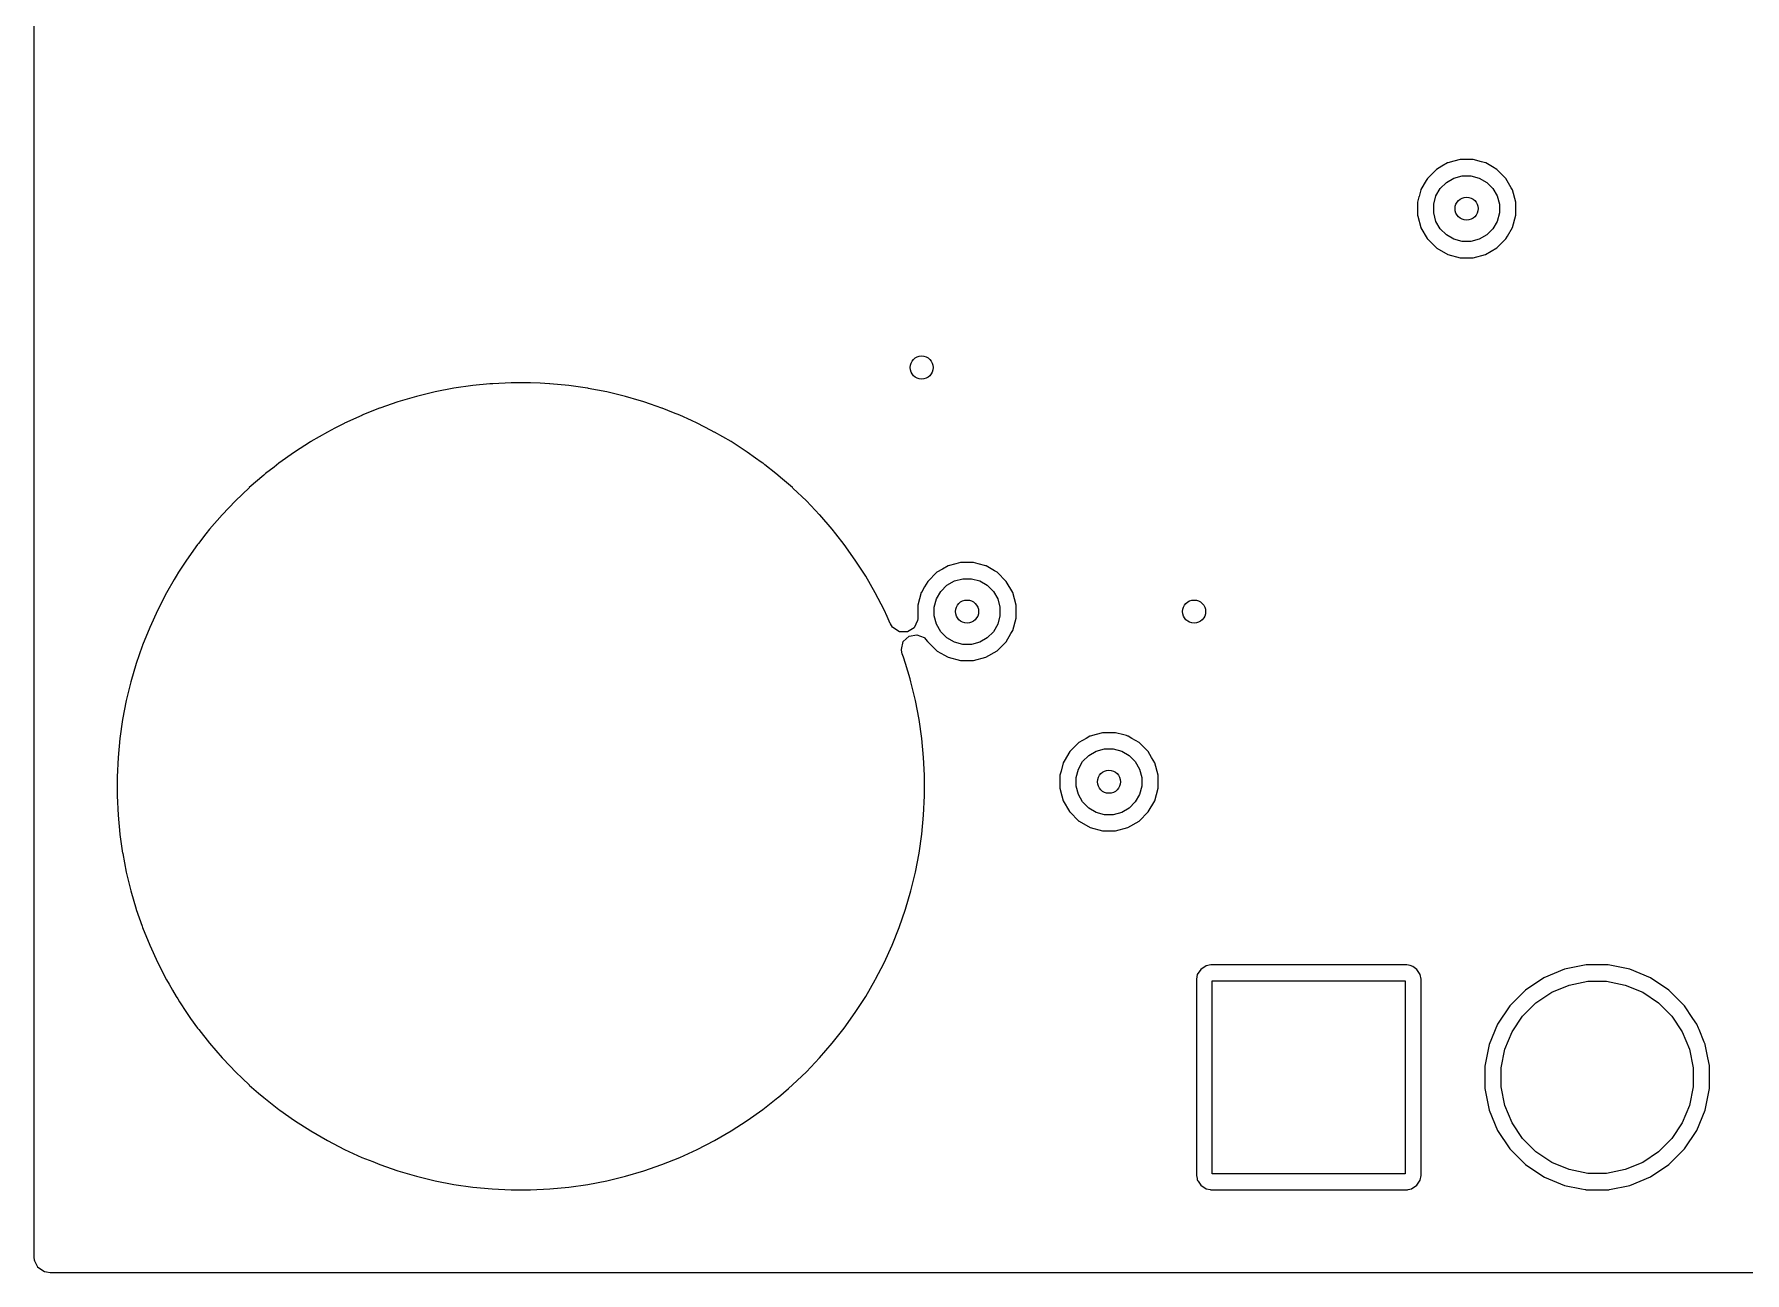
# Model space of a CAD drawing. Header units: inches. Extents: x 5.14 to 7.4, y -4.57 to -3.18.
# Drawn here: x 5.141 to 5.734, y -4.566 to -4.136 of the extents above; entities that cross this region are included whole.
import ezdxf

# ---------------------------------------------------------------- set-up
doc = ezdxf.new("R2010")
doc.units = ezdxf.units.IN
doc.header["$MEASUREMENT"] = 0
doc.layers.add('In2.Cu', color=33, linetype='CONTINUOUS', true_color=0xce7d2c)

msp = doc.modelspace()

# ---------------------------------------------------------------- linework, layer by layer
at = {"layer": 'In2.Cu', "linetype": 'CONTINUOUS'}
for p, q in [((5.14062, -4.17065), (5.14062, -4.10766)), ((5.14062, -4.19428), (5.14062, -4.17065)), ((5.63072, -4.18068), (5.62877, -4.1818)), ((5.63075, -4.18066), (5.63072, -4.18068)), ((5.63292, -4.18008), (5.63075, -4.18066)), ((5.63075, -4.18066), (5.63075, -4.18066)), ((5.63075, -4.18066), (5.63075, -4.18066)), ((5.63075, -4.18066), (5.63075, -4.18066)), ((5.63075, -4.18066), (5.63075, -4.18066)), ((5.63508, -4.1795), (5.63292, -4.18008)), ((5.63292, -4.18008), (5.63292, -4.18008)), ((5.63956, -4.1795), (5.63508, -4.1795)), ((5.63508, -4.1795), (5.63508, -4.1795)), ((5.64245, -4.18027), (5.63956, -4.1795)), ((5.63956, -4.1795), (5.63956, -4.1795)), ((5.64336, -4.18051), (5.64245, -4.18027)), ((5.64245, -4.18027), (5.64245, -4.18027)), ((5.64389, -4.18066), (5.64336, -4.18051)), ((5.64393, -4.18068), (5.64389, -4.18066)), ((5.64389, -4.18066), (5.64389, -4.18066)), ((5.64389, -4.18066), (5.64389, -4.18066)), ((5.64635, -4.18207), (5.64393, -4.18068)), ((5.6233, -4.18676), (5.62148, -4.18991)), ((5.6237, -4.18607), (5.6233, -4.18676)), ((5.62687, -4.1829), (5.6237, -4.18607)), ((5.6237, -4.18607), (5.6237, -4.18607)), ((5.6237, -4.18607), (5.6237, -4.18607)), ((5.6237, -4.18607), (5.6237, -4.18607)), ((5.6237, -4.18607), (5.6237, -4.18607)), ((5.62877, -4.1818), (5.62687, -4.1829)), ((5.62687, -4.1829), (5.62687, -4.1829)), ((5.62687, -4.1829), (5.62687, -4.1829)), ((5.62687, -4.1829), (5.62687, -4.1829)), ((5.6282, -4.18952), (5.63032, -4.18739)), ((5.63032, -4.18739), (5.63292, -4.18589)), ((5.63292, -4.18589), (5.63582, -4.18511)), ((5.63582, -4.18511), (5.63882, -4.18511)), ((5.63882, -4.18511), (5.64172, -4.18589)), ((5.64172, -4.18589), (5.64432, -4.18739)), ((5.64432, -4.18739), (5.64645, -4.18952)), ((5.64777, -4.1829), (5.64635, -4.18207)), ((5.65094, -4.18607), (5.64777, -4.1829)), ((5.64777, -4.1829), (5.64777, -4.1829)), ((5.64777, -4.1829), (5.64777, -4.1829)), ((5.64777, -4.1829), (5.64777, -4.1829)), ((5.65278, -4.18925), (5.65094, -4.18607)), ((5.65094, -4.18607), (5.65094, -4.18607)), ((5.65094, -4.18607), (5.65094, -4.18607)), ((5.6208, -4.19242), (5.6203, -4.19428)), ((5.62082, -4.19235), (5.6208, -4.19242)), ((5.62146, -4.18995), (5.62082, -4.19235)), ((5.62082, -4.19235), (5.62082, -4.19235)), ((5.62148, -4.18991), (5.62146, -4.18994)), ((5.62146, -4.18994), (5.62146, -4.18995)), ((5.62592, -4.19501), (5.6267, -4.19211)), ((5.6267, -4.19211), (5.6282, -4.18952)), ((5.64645, -4.18952), (5.64795, -4.19211)), ((5.64795, -4.19211), (5.64872, -4.19501)), ((5.65318, -4.18995), (5.65278, -4.18925)), ((5.65434, -4.19428), (5.65318, -4.18995)), ((5.14062, -4.39357), (5.14062, -4.19428)), ((5.6203, -4.19428), (5.6203, -4.19876)), ((5.6203, -4.19876), (5.62039, -4.19907)), ((5.62039, -4.19907), (5.62039, -4.19909)), ((5.62039, -4.19909), (5.62039, -4.19909)), ((5.62039, -4.19909), (5.62039, -4.19909)), ((5.62039, -4.19909), (5.62146, -4.20308)), ((5.62592, -4.19802), (5.62592, -4.19501)), ((5.6267, -4.20092), (5.62592, -4.19802)), ((5.64872, -4.19802), (5.64795, -4.20092)), ((5.64872, -4.19501), (5.64872, -4.19802)), ((5.65318, -4.20309), (5.65434, -4.19876)), ((5.65434, -4.19876), (5.65434, -4.19428)), ((5.62146, -4.20308), (5.62146, -4.20309)), ((5.62146, -4.20309), (5.62148, -4.20312)), ((5.62148, -4.20312), (5.62363, -4.20684)), ((5.6282, -4.20352), (5.6267, -4.20092)), ((5.63032, -4.20564), (5.6282, -4.20352)), ((5.64645, -4.20352), (5.64432, -4.20564)), ((5.64795, -4.20092), (5.64645, -4.20352)), ((5.65145, -4.20609), (5.65318, -4.20309)), ((5.62363, -4.20684), (5.62369, -4.20694)), ((5.62369, -4.20694), (5.6237, -4.20696)), ((5.6237, -4.20696), (5.62687, -4.21014)), ((5.62687, -4.21014), (5.6269, -4.21015)), ((5.6269, -4.21015), (5.627, -4.21021)), ((5.627, -4.21021), (5.63075, -4.21238)), ((5.63292, -4.20714), (5.63032, -4.20564)), ((5.63582, -4.20792), (5.63292, -4.20714)), ((5.63882, -4.20792), (5.63582, -4.20792)), ((5.64172, -4.20714), (5.63882, -4.20792)), ((5.64432, -4.20564), (5.64172, -4.20714)), ((5.64389, -4.21238), (5.64777, -4.21013)), ((5.64777, -4.21013), (5.65094, -4.20697)), ((5.65094, -4.20697), (5.65145, -4.20609)), ((5.63075, -4.21238), (5.63075, -4.21238)), ((5.63075, -4.21238), (5.63508, -4.21354)), ((5.63508, -4.21354), (5.63508, -4.21354)), ((5.63508, -4.21354), (5.63956, -4.21354)), ((5.63956, -4.21354), (5.64389, -4.21238)), ((5.63956, -4.21354), (5.63956, -4.21354)), ((5.28611, -4.25883), (5.27961, -4.26008)), ((5.28614, -4.25883), (5.28611, -4.25883)), ((5.28616, -4.25882), (5.28614, -4.25883)), ((5.29269, -4.25788), (5.28616, -4.25882)), ((5.29274, -4.25788), (5.29269, -4.25788)), ((5.29866, -4.25731), (5.29274, -4.25788)), ((5.29894, -4.25724), (5.29866, -4.25731)), ((5.29927, -4.25724), (5.29894, -4.25724)), ((5.2995, -4.25724), (5.29927, -4.25724)), ((5.29963, -4.25723), (5.2995, -4.25724)), ((5.30604, -4.25692), (5.29963, -4.25723)), ((5.31271, -4.25692), (5.30604, -4.25692)), ((5.30604, -4.25692), (5.30604, -4.25692)), ((5.31611, -4.25709), (5.31271, -4.25692)), ((5.31271, -4.25692), (5.31271, -4.25692)), ((5.31934, -4.25724), (5.31611, -4.25709)), ((5.31936, -4.25724), (5.31934, -4.25724)), ((5.31937, -4.25724), (5.31936, -4.25724)), ((5.326, -4.25787), (5.31937, -4.25724)), ((5.31937, -4.25724), (5.31937, -4.25724)), ((5.326, -4.25788), (5.326, -4.25787)), ((5.33253, -4.25881), (5.326, -4.25788)), ((5.33258, -4.25882), (5.33253, -4.25881)), ((5.33259, -4.25882), (5.33258, -4.25882)), ((5.33263, -4.25883), (5.33259, -4.25882)), ((5.33269, -4.25884), (5.33263, -4.25883)), ((5.33273, -4.25885), (5.33269, -4.25884)), ((5.33914, -4.26008), (5.33273, -4.25885)), ((5.26674, -4.26353), (5.26044, -4.26572)), ((5.27314, -4.26166), (5.26674, -4.26353)), ((5.27961, -4.26008), (5.27314, -4.26166)), ((5.34562, -4.26166), (5.33914, -4.26008)), ((5.35039, -4.26306), (5.34562, -4.26166)), ((5.35167, -4.26343), (5.35039, -4.26306)), ((5.35201, -4.26353), (5.35167, -4.26343)), ((5.35435, -4.26434), (5.35201, -4.26353)), ((5.35823, -4.26569), (5.35435, -4.26434)), ((5.35435, -4.26434), (5.35435, -4.26434)), ((5.25418, -4.26823), (5.24822, -4.27095)), ((5.2542, -4.26822), (5.25418, -4.26823)), ((5.25424, -4.2682), (5.2542, -4.26822)), ((5.25425, -4.26819), (5.25424, -4.2682)), ((5.2604, -4.26573), (5.25425, -4.26819)), ((5.26044, -4.26572), (5.2604, -4.26573)), ((5.35825, -4.26569), (5.35823, -4.26569)), ((5.3583, -4.26571), (5.35825, -4.26569)), ((5.35831, -4.26571), (5.3583, -4.26571)), ((5.35834, -4.26572), (5.35831, -4.26571)), ((5.36225, -4.26729), (5.35834, -4.26572)), ((5.36449, -4.26819), (5.36225, -4.26729)), ((5.3645, -4.26819), (5.36449, -4.26819)), ((5.36449, -4.26819), (5.36449, -4.26819)), ((5.36449, -4.26819), (5.36449, -4.26819)), ((5.36449, -4.26819), (5.36449, -4.26819)), ((5.36856, -4.27005), (5.3645, -4.26819)), ((5.37056, -4.27096), (5.36856, -4.27005)), ((5.24227, -4.27401), (5.2365, -4.27734)), ((5.24486, -4.27268), (5.24227, -4.27401)), ((5.24227, -4.27401), (5.24227, -4.27401)), ((5.24814, -4.27099), (5.24486, -4.27268)), ((5.24486, -4.27268), (5.24486, -4.27268)), ((5.24818, -4.27096), (5.24814, -4.27099)), ((5.24822, -4.27095), (5.24818, -4.27096)), ((5.37538, -4.27345), (5.37056, -4.27096)), ((5.37645, -4.274), (5.37538, -4.27345)), ((5.37647, -4.27401), (5.37645, -4.274)), ((5.37648, -4.27401), (5.37647, -4.27401)), ((5.3765, -4.27402), (5.37648, -4.27401)), ((5.38225, -4.27734), (5.3765, -4.27402)), ((5.23089, -4.28095), (5.22547, -4.28481)), ((5.2309, -4.28095), (5.23089, -4.28095)), ((5.23089, -4.28095), (5.23089, -4.28095)), ((5.23089, -4.28095), (5.23089, -4.28095)), ((5.23089, -4.28095), (5.23089, -4.28095)), ((5.23647, -4.27737), (5.2309, -4.28095)), ((5.23649, -4.27735), (5.23647, -4.27737)), ((5.2365, -4.27734), (5.23649, -4.27735)), ((5.38574, -4.27959), (5.38225, -4.27734)), ((5.38225, -4.27734), (5.38225, -4.27734)), ((5.38225, -4.27734), (5.38225, -4.27734)), ((5.38786, -4.28095), (5.38574, -4.27959)), ((5.39077, -4.28302), (5.38786, -4.28095)), ((5.38786, -4.28095), (5.38786, -4.28095)), ((5.38786, -4.28095), (5.38786, -4.28095)), ((5.38786, -4.28095), (5.38786, -4.28095)), ((5.22087, -4.28843), (5.22023, -4.28893)), ((5.22378, -4.28614), (5.22087, -4.28843)), ((5.22547, -4.28481), (5.22378, -4.28614)), ((5.39275, -4.28443), (5.39077, -4.28302)), ((5.39329, -4.28481), (5.39275, -4.28443)), ((5.3933, -4.28483), (5.39329, -4.28481)), ((5.39329, -4.28481), (5.39329, -4.28481)), ((5.39329, -4.28481), (5.39329, -4.28481)), ((5.39331, -4.28483), (5.3933, -4.28483)), ((5.39332, -4.28484), (5.39331, -4.28483)), ((5.39334, -4.28485), (5.39332, -4.28484)), ((5.394, -4.28537), (5.39334, -4.28485)), ((5.39778, -4.28834), (5.394, -4.28537)), ((5.39852, -4.28893), (5.39778, -4.28834)), ((5.21515, -4.29334), (5.21037, -4.2979)), ((5.21517, -4.29332), (5.21515, -4.29334)), ((5.21519, -4.2933), (5.21517, -4.29332)), ((5.22022, -4.28893), (5.21519, -4.2933)), ((5.22023, -4.28893), (5.22022, -4.28893)), ((5.22023, -4.28893), (5.22023, -4.28893)), ((5.39945, -4.28973), (5.39852, -4.28893)), ((5.39852, -4.28893), (5.39852, -4.28893)), ((5.39852, -4.28893), (5.39852, -4.28893)), ((5.40356, -4.2933), (5.39945, -4.28973)), ((5.4037, -4.29343), (5.40356, -4.2933)), ((5.40356, -4.2933), (5.40356, -4.2933)), ((5.40356, -4.2933), (5.40356, -4.2933)), ((5.40356, -4.2933), (5.40356, -4.2933)), ((5.40838, -4.2979), (5.4037, -4.29343)), ((5.4037, -4.29343), (5.4037, -4.29343)), ((5.21037, -4.2979), (5.20576, -4.30272)), ((5.41294, -4.30268), (5.40838, -4.2979)), ((5.40838, -4.2979), (5.40838, -4.2979)), ((5.20575, -4.30274), (5.20142, -4.30774)), ((5.20576, -4.30272), (5.20575, -4.30274)), ((5.41296, -4.3027), (5.41294, -4.30268)), ((5.41298, -4.30272), (5.41296, -4.3027)), ((5.41299, -4.30273), (5.41298, -4.30272)), ((5.41735, -4.30775), (5.41299, -4.30273)), ((5.20017, -4.30933), (5.19755, -4.31265)), ((5.2014, -4.30776), (5.20017, -4.30933)), ((5.20141, -4.30775), (5.2014, -4.30776)), ((5.20142, -4.30774), (5.20141, -4.30775)), ((5.41735, -4.30776), (5.41735, -4.30775)), ((5.41858, -4.30933), (5.41735, -4.30776)), ((5.42147, -4.31299), (5.41858, -4.30933)), ((5.19728, -4.31299), (5.19342, -4.31842)), ((5.19755, -4.31265), (5.19728, -4.31299)), ((5.19728, -4.31299), (5.19728, -4.31299)), ((5.42533, -4.31842), (5.42147, -4.31299)), ((5.18981, -4.32403), (5.18913, -4.32521)), ((5.19069, -4.32266), (5.18981, -4.32403)), ((5.19342, -4.31842), (5.19069, -4.32266)), ((5.19069, -4.32266), (5.19069, -4.32266)), ((5.19342, -4.31842), (5.19342, -4.31842)), ((5.42894, -4.32403), (5.42533, -4.31842)), ((5.43227, -4.3298), (5.42894, -4.32403)), ((5.45364, -4.32266), (5.45048, -4.32583)), ((5.45554, -4.32157), (5.45364, -4.32266)), ((5.45364, -4.32266), (5.45364, -4.32266)), ((5.45364, -4.32266), (5.45364, -4.32266)), ((5.45364, -4.32266), (5.45364, -4.32266)), ((5.45749, -4.32044), (5.45554, -4.32157)), ((5.45752, -4.32042), (5.45749, -4.32044)), ((5.45753, -4.32042), (5.45752, -4.32042)), ((5.4602, -4.3197), (5.45753, -4.32042)), ((5.46185, -4.31926), (5.4602, -4.3197)), ((5.46634, -4.31926), (5.46185, -4.31926)), ((5.46185, -4.31926), (5.46185, -4.31926)), ((5.46799, -4.3197), (5.46634, -4.31926)), ((5.47066, -4.32042), (5.46799, -4.3197)), ((5.46799, -4.3197), (5.46799, -4.3197)), ((5.47067, -4.32042), (5.47066, -4.32042)), ((5.4707, -4.32044), (5.47067, -4.32042)), ((5.47359, -4.32211), (5.4707, -4.32044)), ((5.47454, -4.32266), (5.47359, -4.32211)), ((5.47454, -4.32266), (5.47454, -4.32266)), ((5.47771, -4.32583), (5.47455, -4.32266)), ((5.47455, -4.32266), (5.47455, -4.32266)), ((5.47455, -4.32266), (5.47454, -4.32266)), ((5.18647, -4.32983), (5.18343, -4.33572)), ((5.18648, -4.3298), (5.18647, -4.32983)), ((5.18913, -4.32521), (5.18648, -4.3298)), ((5.18913, -4.32521), (5.18913, -4.32521)), ((5.43532, -4.33572), (5.43227, -4.3298)), ((5.44823, -4.32971), (5.44707, -4.33404)), ((5.44824, -4.32971), (5.44823, -4.32971)), ((5.44825, -4.32968), (5.44824, -4.32971)), ((5.44938, -4.32772), (5.44825, -4.32968)), ((5.45048, -4.32583), (5.44938, -4.32772)), ((5.45048, -4.32583), (5.45048, -4.32583)), ((5.45048, -4.32583), (5.45048, -4.32583)), ((5.45048, -4.32583), (5.45048, -4.32583)), ((5.45048, -4.32583), (5.45048, -4.32583)), ((5.45347, -4.33188), (5.45497, -4.32928)), ((5.45497, -4.32928), (5.45709, -4.32716)), ((5.45709, -4.32716), (5.45969, -4.32565)), ((5.45969, -4.32565), (5.46259, -4.32488)), ((5.46259, -4.32488), (5.4656, -4.32488)), ((5.4656, -4.32488), (5.4685, -4.32565)), ((5.4685, -4.32565), (5.4711, -4.32716)), ((5.4711, -4.32716), (5.47322, -4.32928)), ((5.47322, -4.32928), (5.47472, -4.33188)), ((5.47995, -4.32971), (5.47771, -4.32583)), ((5.47771, -4.32583), (5.47771, -4.32583)), ((5.47771, -4.32583), (5.47771, -4.32583)), ((5.47771, -4.32583), (5.47771, -4.32583)), ((5.48111, -4.33404), (5.47995, -4.32971)), ((5.47995, -4.32971), (5.47995, -4.32971)), ((5.18343, -4.33572), (5.18066, -4.34178)), ((5.43637, -4.33802), (5.43532, -4.33572)), ((5.44707, -4.33404), (5.44707, -4.33802)), ((5.45269, -4.33478), (5.45347, -4.33188)), ((5.45269, -4.33778), (5.45269, -4.33478)), ((5.47472, -4.33188), (5.4755, -4.33478)), ((5.4755, -4.33478), (5.4755, -4.33778)), ((5.48111, -4.33852), (5.48111, -4.33404)), ((5.18066, -4.34179), (5.17818, -4.34797)), ((5.18066, -4.34178), (5.18066, -4.34178)), ((5.18066, -4.34178), (5.18066, -4.34179)), ((5.18066, -4.34179), (5.18066, -4.34179)), ((5.43746, -4.34041), (5.43637, -4.33802)), ((5.4375, -4.34049), (5.43746, -4.34041)), ((5.43746, -4.34041), (5.43746, -4.34041)), ((5.43823, -4.34164), (5.4375, -4.34049)), ((5.43833, -4.34176), (5.43823, -4.34164)), ((5.43836, -4.34179), (5.43833, -4.34176)), ((5.43839, -4.34182), (5.43836, -4.34179)), ((5.44066, -4.34331), (5.43839, -4.34182)), ((5.44575, -4.34189), (5.44341, -4.34335)), ((5.44692, -4.3394), (5.44575, -4.34189)), ((5.44693, -4.33933), (5.44692, -4.3394)), ((5.44701, -4.33884), (5.44693, -4.33933)), ((5.44702, -4.33877), (5.44701, -4.33884)), ((5.44701, -4.33884), (5.44701, -4.33884)), ((5.44707, -4.33802), (5.44702, -4.33877)), ((5.45347, -4.34068), (5.45269, -4.33778)), ((5.45497, -4.34328), (5.45347, -4.34068)), ((5.47472, -4.34068), (5.47322, -4.34328)), ((5.4755, -4.33778), (5.47472, -4.34068)), ((5.47995, -4.34285), (5.48111, -4.33852)), ((5.44341, -4.34335), (5.44066, -4.34331)), ((5.44134, -4.34939), (5.44199, -4.34672)), ((5.44199, -4.34672), (5.44398, -4.34482)), ((5.44398, -4.34482), (5.44668, -4.3443)), ((5.44668, -4.3443), (5.44923, -4.34532)), ((5.44923, -4.34532), (5.44928, -4.34536)), ((5.44928, -4.34536), (5.44928, -4.34536)), ((5.44928, -4.34536), (5.45031, -4.34655)), ((5.45031, -4.34655), (5.45032, -4.34654)), ((5.45032, -4.34654), (5.45043, -4.34667)), ((5.45043, -4.34667), (5.45043, -4.34666)), ((5.45043, -4.34666), (5.45043, -4.34666)), ((5.45043, -4.34666), (5.45043, -4.34666)), ((5.45043, -4.34666), (5.45048, -4.34673)), ((5.45043, -4.34667), (5.45043, -4.34667)), ((5.45048, -4.34673), (5.45048, -4.34673)), ((5.45048, -4.34673), (5.45365, -4.3499)), ((5.45709, -4.3454), (5.45497, -4.34328)), ((5.45969, -4.3469), (5.45709, -4.3454)), ((5.46259, -4.34768), (5.45969, -4.3469)), ((5.4656, -4.34768), (5.46259, -4.34768)), ((5.4685, -4.3469), (5.4656, -4.34768)), ((5.4711, -4.3454), (5.4685, -4.3469)), ((5.47322, -4.34328), (5.4711, -4.3454)), ((5.47454, -4.3499), (5.47771, -4.34673)), ((5.47771, -4.34673), (5.47932, -4.34394)), ((5.47771, -4.34673), (5.47771, -4.34673)), ((5.47771, -4.34673), (5.47771, -4.34673)), ((5.47932, -4.34394), (5.47995, -4.34285)), ((5.17809, -4.34825), (5.176, -4.35427)), ((5.17816, -4.34805), (5.17809, -4.34825)), ((5.17809, -4.34825), (5.17809, -4.34825)), ((5.17818, -4.34798), (5.17816, -4.34803)), ((5.17816, -4.34803), (5.17816, -4.34805)), ((5.17818, -4.34797), (5.17818, -4.34798)), ((5.44135, -4.34963), (5.44134, -4.34939)), ((5.44161, -4.351), (5.44135, -4.34963)), ((5.44201, -4.35214), (5.44161, -4.351)), ((5.44275, -4.35427), (5.44201, -4.35214)), ((5.45365, -4.3499), (5.45367, -4.34992)), ((5.45367, -4.34992), (5.45377, -4.34997)), ((5.45377, -4.34997), (5.45628, -4.35142)), ((5.45628, -4.35142), (5.45628, -4.35142)), ((5.45628, -4.35142), (5.45628, -4.35142)), ((5.45628, -4.35142), (5.45726, -4.35199)), ((5.45726, -4.35199), (5.45753, -4.35214)), ((5.45753, -4.35214), (5.46185, -4.3533)), ((5.46185, -4.3533), (5.46185, -4.3533)), ((5.46185, -4.3533), (5.46634, -4.3533)), ((5.46634, -4.3533), (5.47066, -4.35214)), ((5.46634, -4.3533), (5.46634, -4.3533)), ((5.47066, -4.35214), (5.47454, -4.3499)), ((5.176, -4.35427), (5.17413, -4.36066)), ((5.44432, -4.35963), (5.44275, -4.35427)), ((5.44275, -4.35427), (5.44275, -4.35427)), ((5.44462, -4.36066), (5.44432, -4.35963)), ((5.17413, -4.36066), (5.17256, -4.36714)), ((5.4462, -4.36714), (5.44462, -4.36066)), ((5.44462, -4.36066), (5.44462, -4.36066)), ((5.44462, -4.36066), (5.44462, -4.36066)), ((5.17256, -4.36714), (5.17129, -4.37369)), ((5.44746, -4.37368), (5.4462, -4.36714)), ((5.17129, -4.37369), (5.17035, -4.38028)), ((5.17129, -4.37369), (5.17129, -4.37369)), ((5.4484, -4.38028), (5.44746, -4.37368)), ((5.17035, -4.38028), (5.16972, -4.38688)), ((5.17035, -4.38028), (5.17035, -4.38028)), ((5.44904, -4.38692), (5.4484, -4.38028)), ((5.50286, -4.38172), (5.49969, -4.38488)), ((5.50534, -4.38028), (5.50286, -4.38172)), ((5.50286, -4.38172), (5.50286, -4.38172)), ((5.50286, -4.38172), (5.50286, -4.38172)), ((5.50286, -4.38172), (5.50286, -4.38172)), ((5.5067, -4.37949), (5.50534, -4.38028)), ((5.50674, -4.37948), (5.5067, -4.37949)), ((5.50892, -4.37889), (5.50674, -4.37947)), ((5.50674, -4.37947), (5.50674, -4.37948)), ((5.51107, -4.37831), (5.50892, -4.37889)), ((5.51555, -4.37831), (5.51107, -4.37831)), ((5.51107, -4.37831), (5.51107, -4.37831)), ((5.51843, -4.37909), (5.51555, -4.37831)), ((5.51555, -4.37831), (5.51555, -4.37831)), ((5.51935, -4.37933), (5.51843, -4.37909)), ((5.51843, -4.37909), (5.51843, -4.37909)), ((5.51988, -4.37947), (5.51935, -4.37933)), ((5.51988, -4.37948), (5.51988, -4.37947)), ((5.51988, -4.37947), (5.51988, -4.37947)), ((5.51991, -4.37949), (5.51988, -4.37948)), ((5.52128, -4.38028), (5.51991, -4.37949)), ((5.52376, -4.38172), (5.52128, -4.38028)), ((5.52693, -4.38488), (5.52376, -4.38172)), ((5.52376, -4.38172), (5.52376, -4.38172)), ((5.52376, -4.38172), (5.52376, -4.38172)), ((5.52376, -4.38172), (5.52376, -4.38172)), ((5.16971, -4.38692), (5.1694, -4.39357)), ((5.16972, -4.38688), (5.16971, -4.3869)), ((5.16971, -4.3869), (5.16971, -4.38691)), ((5.16971, -4.38691), (5.16971, -4.38692)), ((5.44933, -4.39309), (5.44904, -4.38692)), ((5.49745, -4.38877), (5.49667, -4.39165)), ((5.49777, -4.3882), (5.49745, -4.38877)), ((5.49745, -4.38877), (5.49745, -4.38877)), ((5.49969, -4.38488), (5.49777, -4.3882)), ((5.49777, -4.3882), (5.49777, -4.3882)), ((5.49969, -4.38488), (5.49969, -4.38488)), ((5.49969, -4.38488), (5.49969, -4.38488)), ((5.49969, -4.38488), (5.49969, -4.38488)), ((5.49969, -4.38488), (5.49969, -4.38488)), ((5.49969, -4.38488), (5.49969, -4.38488)), ((5.50268, -4.39093), (5.50418, -4.38833)), ((5.50418, -4.38833), (5.50631, -4.38621)), ((5.50631, -4.38621), (5.50891, -4.38471)), ((5.50891, -4.38471), (5.51181, -4.38393)), ((5.51181, -4.38393), (5.51481, -4.38393)), ((5.51481, -4.38393), (5.51771, -4.38471)), ((5.51771, -4.38471), (5.52031, -4.38621)), ((5.52031, -4.38621), (5.52243, -4.38833)), ((5.52243, -4.38833), (5.52393, -4.39093)), ((5.5281, -4.38692), (5.52693, -4.38488)), ((5.52693, -4.38488), (5.52693, -4.38488)), ((5.52693, -4.38488), (5.52693, -4.38488)), ((5.52917, -4.38877), (5.5281, -4.38692)), ((5.5281, -4.38692), (5.5281, -4.38692)), ((5.53033, -4.39309), (5.52917, -4.38877)), ((5.14062, -4.56025), (5.14062, -4.39357)), ((5.1694, -4.39357), (5.1694, -4.40024)), ((5.44936, -4.39357), (5.44933, -4.39309)), ((5.44936, -4.40024), (5.44936, -4.39357)), ((5.49667, -4.39165), (5.49629, -4.39309)), ((5.49629, -4.39309), (5.49629, -4.39345)), ((5.49629, -4.39345), (5.49629, -4.39758)), ((5.50191, -4.39383), (5.50268, -4.39093)), ((5.50191, -4.39684), (5.50191, -4.39383)), ((5.52393, -4.39093), (5.52471, -4.39383)), ((5.52471, -4.39383), (5.52471, -4.39684)), ((5.53033, -4.39758), (5.53033, -4.39309)), ((5.1694, -4.40024), (5.16971, -4.40689)), ((5.44904, -4.40689), (5.44936, -4.40024)), ((5.49629, -4.39758), (5.497, -4.40024)), ((5.497, -4.40024), (5.49745, -4.4019)), ((5.50268, -4.39974), (5.50191, -4.39684)), ((5.50418, -4.40234), (5.50268, -4.39974)), ((5.52393, -4.39974), (5.52243, -4.40234)), ((5.52471, -4.39684), (5.52393, -4.39974)), ((5.52917, -4.4019), (5.53033, -4.39758)), ((5.16971, -4.40689), (5.16971, -4.40689)), ((5.16971, -4.40689), (5.16971, -4.4069)), ((5.16971, -4.4069), (5.16971, -4.4069)), ((5.16971, -4.4069), (5.17035, -4.41354)), ((5.4484, -4.41353), (5.44904, -4.40689)), ((5.49745, -4.4019), (5.49745, -4.40191)), ((5.49745, -4.40191), (5.49747, -4.40194)), ((5.49747, -4.40194), (5.49962, -4.40566)), ((5.49962, -4.40566), (5.49967, -4.40576)), ((5.49967, -4.40576), (5.49968, -4.40578)), ((5.49968, -4.40578), (5.50286, -4.40896)), ((5.50631, -4.40446), (5.50418, -4.40234)), ((5.50891, -4.40596), (5.50631, -4.40446)), ((5.51181, -4.40674), (5.50891, -4.40596)), ((5.51481, -4.40674), (5.51181, -4.40674)), ((5.51771, -4.40596), (5.51481, -4.40674)), ((5.52031, -4.40446), (5.51771, -4.40596)), ((5.52243, -4.40234), (5.52031, -4.40446)), ((5.52376, -4.40895), (5.52693, -4.40578)), ((5.52693, -4.40578), (5.52917, -4.4019)), ((5.50286, -4.40896), (5.50288, -4.40897)), ((5.50288, -4.40897), (5.50298, -4.40903)), ((5.50298, -4.40903), (5.50674, -4.41119)), ((5.50674, -4.41119), (5.50674, -4.41119)), ((5.50674, -4.41119), (5.51107, -4.41235)), ((5.51107, -4.41235), (5.51107, -4.41235)), ((5.51107, -4.41235), (5.51555, -4.41235)), ((5.51555, -4.41235), (5.51988, -4.41119)), ((5.51555, -4.41235), (5.51555, -4.41235)), ((5.51988, -4.41119), (5.52376, -4.40895)), ((5.17035, -4.41354), (5.17036, -4.41359)), ((5.17036, -4.41359), (5.17129, -4.42012)), ((5.44746, -4.42012), (5.4484, -4.41353)), ((5.17129, -4.42012), (5.1713, -4.42014)), ((5.1713, -4.42014), (5.1713, -4.42017)), ((5.1713, -4.42017), (5.17256, -4.42667)), ((5.4462, -4.42667), (5.44746, -4.42012)), ((5.17256, -4.42667), (5.17413, -4.43314)), ((5.44462, -4.43314), (5.4462, -4.42667)), ((5.17413, -4.43314), (5.176, -4.43954)), ((5.44275, -4.43954), (5.44462, -4.43314)), ((5.176, -4.43954), (5.17601, -4.43957)), ((5.17601, -4.43957), (5.17602, -4.4396)), ((5.17602, -4.4396), (5.17806, -4.44547)), ((5.44057, -4.44584), (5.44275, -4.43954)), ((5.17806, -4.44547), (5.17818, -4.44584)), ((5.17818, -4.44584), (5.18066, -4.45202)), ((5.43809, -4.45202), (5.44057, -4.44584)), ((5.18066, -4.45202), (5.18066, -4.45202)), ((5.18066, -4.45202), (5.18066, -4.45202)), ((5.18066, -4.45202), (5.18343, -4.45809)), ((5.43532, -4.45809), (5.43809, -4.45202)), ((5.18343, -4.45809), (5.18648, -4.46401)), ((5.43235, -4.46385), (5.43532, -4.45809)), ((5.54515, -4.46041), (5.54393, -4.46224)), ((5.54698, -4.45919), (5.54515, -4.46041)), ((5.54859, -4.45887), (5.54698, -4.45919)), ((5.54698, -4.45919), (5.54698, -4.45919)), ((5.61661, -4.45887), (5.54859, -4.45887)), ((5.54859, -4.45887), (5.54859, -4.45887)), ((5.54859, -4.45887), (5.54859, -4.45887)), ((5.61719, -4.45899), (5.61661, -4.45887)), ((5.61661, -4.45887), (5.61661, -4.45887)), ((5.61661, -4.45887), (5.61661, -4.45887)), ((5.61775, -4.4591), (5.61719, -4.45899)), ((5.61807, -4.45913), (5.61775, -4.4591)), ((5.61837, -4.45925), (5.61807, -4.45913)), ((5.61862, -4.45946), (5.61837, -4.45925)), ((5.62004, -4.46041), (5.61862, -4.45946)), ((5.62126, -4.46224), (5.62004, -4.46041)), ((5.67123, -4.46037), (5.66413, -4.46331)), ((5.67876, -4.45887), (5.67123, -4.46037)), ((5.67123, -4.46037), (5.67123, -4.46037)), ((5.68644, -4.45887), (5.67876, -4.45887)), ((5.67876, -4.45887), (5.67876, -4.45887)), ((5.67876, -4.45887), (5.67876, -4.45887)), ((5.69397, -4.46037), (5.68644, -4.45887)), ((5.68644, -4.45887), (5.68644, -4.45887)), ((5.68644, -4.45887), (5.68644, -4.45887)), ((5.70106, -4.46331), (5.69397, -4.46037)), ((5.69397, -4.46037), (5.69397, -4.46037)), ((5.18648, -4.46401), (5.18648, -4.46401)), ((5.18648, -4.46401), (5.18739, -4.46559)), ((5.18739, -4.46559), (5.18854, -4.46757)), ((5.42894, -4.46978), (5.43227, -4.46401)), ((5.43227, -4.46401), (5.43235, -4.46385)), ((5.54393, -4.46224), (5.54361, -4.46385)), ((5.54361, -4.46385), (5.54361, -4.53186)), ((5.54361, -4.46385), (5.54361, -4.46385)), ((5.54393, -4.46224), (5.54393, -4.46224)), ((5.54913, -4.53132), (5.54913, -4.46439)), ((5.54913, -4.46439), (5.61606, -4.46439)), ((5.61606, -4.46439), (5.61606, -4.53132)), ((5.62158, -4.46385), (5.62126, -4.46224)), ((5.62158, -4.50169), (5.62158, -4.46385)), ((5.66413, -4.46331), (5.65775, -4.46757)), ((5.66413, -4.46331), (5.66413, -4.46331)), ((5.66413, -4.46331), (5.66413, -4.46331)), ((5.66682, -4.46834), (5.67288, -4.46583)), ((5.67288, -4.46583), (5.67932, -4.46455)), ((5.67932, -4.46455), (5.68588, -4.46455)), ((5.68588, -4.46455), (5.69231, -4.46583)), ((5.69231, -4.46583), (5.69837, -4.46834)), ((5.70745, -4.46757), (5.70106, -4.46331)), ((5.70106, -4.46331), (5.70106, -4.46331)), ((5.70106, -4.46331), (5.70106, -4.46331)), ((5.18854, -4.46757), (5.18981, -4.46978)), ((5.18981, -4.46978), (5.19038, -4.47065)), ((5.19038, -4.47065), (5.19101, -4.47163)), ((5.19101, -4.47163), (5.19342, -4.47539)), ((5.42533, -4.47539), (5.42894, -4.46978)), ((5.65775, -4.46757), (5.65232, -4.473)), ((5.65673, -4.47662), (5.66137, -4.47199)), ((5.66137, -4.47199), (5.66682, -4.46834)), ((5.69837, -4.46834), (5.70383, -4.47199)), ((5.70383, -4.47199), (5.70847, -4.47662)), ((5.71288, -4.473), (5.70745, -4.46757)), ((5.19342, -4.47539), (5.19342, -4.47539)), ((5.19342, -4.47539), (5.19342, -4.47539)), ((5.19342, -4.47539), (5.19485, -4.4774)), ((5.19485, -4.4774), (5.19728, -4.48081)), ((5.42147, -4.48082), (5.42533, -4.47539)), ((5.65232, -4.473), (5.64805, -4.47939)), ((5.65309, -4.48208), (5.65673, -4.47662)), ((5.70847, -4.47662), (5.71211, -4.48208)), ((5.71582, -4.4774), (5.71288, -4.473)), ((5.71288, -4.473), (5.71288, -4.473)), ((5.71288, -4.473), (5.71288, -4.473)), ((5.71288, -4.473), (5.71288, -4.473)), ((5.71715, -4.47939), (5.71582, -4.4774)), ((5.19728, -4.48081), (5.19728, -4.48082)), ((5.19728, -4.48082), (5.19765, -4.48128)), ((5.19765, -4.48128), (5.2014, -4.48605)), ((5.41735, -4.48605), (5.42147, -4.48082)), ((5.64805, -4.47939), (5.64511, -4.48648)), ((5.64805, -4.47939), (5.64805, -4.47939)), ((5.64805, -4.47939), (5.64805, -4.47939)), ((5.65058, -4.48814), (5.65309, -4.48208)), ((5.71211, -4.48208), (5.71462, -4.48814)), ((5.71775, -4.48083), (5.71715, -4.47939)), ((5.71715, -4.47939), (5.71715, -4.47939)), ((5.71793, -4.48128), (5.71775, -4.48083)), ((5.71972, -4.48561), (5.71793, -4.48128)), ((5.71793, -4.48128), (5.71793, -4.48128)), ((5.2014, -4.48605), (5.2014, -4.48605)), ((5.2014, -4.48605), (5.2014, -4.48605)), ((5.2014, -4.48605), (5.2014, -4.48606)), ((5.2014, -4.48606), (5.20577, -4.49109)), ((5.41298, -4.49109), (5.41735, -4.48605)), ((5.64511, -4.48648), (5.64361, -4.49401)), ((5.64511, -4.48648), (5.64511, -4.48648)), ((5.6493, -4.49457), (5.65058, -4.48814)), ((5.71462, -4.48814), (5.7159, -4.49457)), ((5.72002, -4.48632), (5.71972, -4.48561)), ((5.72008, -4.48646), (5.72002, -4.48632)), ((5.72008, -4.48648), (5.72008, -4.48646)), ((5.72101, -4.49111), (5.72008, -4.48648)), ((5.72008, -4.48648), (5.72008, -4.48648)), ((5.72008, -4.48648), (5.72008, -4.48648)), ((5.72008, -4.48648), (5.72008, -4.48648)), ((5.20577, -4.49109), (5.20579, -4.49111)), ((5.20579, -4.49111), (5.20581, -4.49113)), ((5.20581, -4.49113), (5.20856, -4.49401)), ((5.20856, -4.49401), (5.21037, -4.49591)), ((5.21037, -4.49591), (5.21037, -4.49591)), ((5.21037, -4.49591), (5.21287, -4.4983)), ((5.40356, -4.50051), (5.40838, -4.49591)), ((5.40838, -4.49591), (5.41298, -4.49109)), ((5.64361, -4.49401), (5.64361, -4.49401)), ((5.64361, -4.49401), (5.64361, -4.49401)), ((5.64361, -4.49401), (5.64361, -4.50169)), ((5.6493, -4.50113), (5.6493, -4.49457)), ((5.7159, -4.49457), (5.7159, -4.50113)), ((5.72154, -4.49377), (5.72101, -4.49111)), ((5.72157, -4.49393), (5.72154, -4.49377)), ((5.72158, -4.49401), (5.72157, -4.49393)), ((5.72158, -4.50169), (5.72158, -4.49401)), ((5.72158, -4.49401), (5.72158, -4.49401)), ((5.72158, -4.49401), (5.72158, -4.49401)), ((5.21287, -4.4983), (5.21519, -4.50051)), ((5.21519, -4.50051), (5.21521, -4.50053)), ((5.21521, -4.50053), (5.21845, -4.50334)), ((5.39867, -4.50475), (5.4022, -4.50169)), ((5.4022, -4.50169), (5.40356, -4.50051)), ((5.62158, -4.53186), (5.62158, -4.50169)), ((5.64361, -4.50169), (5.64361, -4.50169)), ((5.64361, -4.50169), (5.64361, -4.50169)), ((5.64361, -4.50169), (5.64511, -4.50922)), ((5.65058, -4.50757), (5.6493, -4.50113)), ((5.7159, -4.50113), (5.71462, -4.50757)), ((5.72008, -4.50923), (5.72158, -4.50169)), ((5.21845, -4.50334), (5.22019, -4.50485)), ((5.22019, -4.50485), (5.22022, -4.50487)), ((5.22022, -4.50487), (5.22023, -4.50488)), ((5.22023, -4.50488), (5.22025, -4.5049)), ((5.22025, -4.5049), (5.22546, -4.50899)), ((5.39329, -4.509), (5.39852, -4.50488)), ((5.39852, -4.50488), (5.39867, -4.50475)), ((5.65309, -4.51363), (5.65058, -4.50757)), ((5.71462, -4.50757), (5.71211, -4.51363)), ((5.22546, -4.50899), (5.22546, -4.509)), ((5.22546, -4.509), (5.22546, -4.509)), ((5.22546, -4.509), (5.22546, -4.509)), ((5.22546, -4.509), (5.22546, -4.509)), ((5.22546, -4.509), (5.22579, -4.50923)), ((5.22579, -4.50923), (5.22579, -4.50923)), ((5.22579, -4.50923), (5.22579, -4.50923)), ((5.22579, -4.50923), (5.23089, -4.51286)), ((5.23089, -4.51286), (5.23089, -4.51286)), ((5.23089, -4.51286), (5.2365, -4.51646)), ((5.38225, -4.51646), (5.38786, -4.51286)), ((5.38786, -4.51286), (5.39329, -4.509)), ((5.64511, -4.50922), (5.64511, -4.50923)), ((5.64511, -4.50923), (5.64805, -4.51632)), ((5.65673, -4.51908), (5.65309, -4.51363)), ((5.71211, -4.51363), (5.70847, -4.51908)), ((5.71715, -4.51632), (5.72008, -4.50923)), ((5.2365, -4.51646), (5.24227, -4.5198)), ((5.24227, -4.5198), (5.24819, -4.52285)), ((5.37056, -4.52285), (5.37648, -4.5198)), ((5.37648, -4.5198), (5.38225, -4.51646)), ((5.64805, -4.51632), (5.64805, -4.51632)), ((5.64805, -4.51632), (5.64805, -4.51632)), ((5.64805, -4.51632), (5.65232, -4.52271)), ((5.66137, -4.52372), (5.65673, -4.51908)), ((5.70847, -4.51908), (5.70383, -4.52372)), ((5.71288, -4.52271), (5.71715, -4.51632)), ((5.24819, -4.52285), (5.24819, -4.52285)), ((5.24819, -4.52285), (5.25424, -4.52561)), ((5.25424, -4.52561), (5.25425, -4.52562)), ((5.25425, -4.52562), (5.25425, -4.52562)), ((5.25425, -4.52562), (5.25426, -4.52562)), ((5.25426, -4.52562), (5.25426, -4.52562)), ((5.25426, -4.52562), (5.25426, -4.52562)), ((5.25426, -4.52562), (5.25799, -4.52711)), ((5.35831, -4.5281), (5.36449, -4.52562)), ((5.36449, -4.52562), (5.37056, -4.52285)), ((5.65232, -4.52271), (5.65775, -4.52814)), ((5.66682, -4.52737), (5.66137, -4.52372)), ((5.70383, -4.52372), (5.69837, -4.52737)), ((5.70745, -4.52814), (5.71288, -4.52271)), ((5.25799, -4.52711), (5.26043, -4.52809)), ((5.26043, -4.52809), (5.26045, -4.5281)), ((5.26045, -4.5281), (5.26049, -4.52811)), ((5.26049, -4.52811), (5.26674, -4.53028)), ((5.26674, -4.53028), (5.27314, -4.53215)), ((5.34562, -4.53215), (5.35201, -4.53028)), ((5.35201, -4.53028), (5.35831, -4.5281)), ((5.61606, -4.53132), (5.54913, -4.53132)), ((5.65775, -4.52814), (5.65775, -4.52814)), ((5.65775, -4.52814), (5.65775, -4.52814)), ((5.65775, -4.52814), (5.66406, -4.53235)), ((5.67288, -4.52988), (5.66682, -4.52737)), ((5.67932, -4.53116), (5.67288, -4.52988)), ((5.68588, -4.53116), (5.67932, -4.53116)), ((5.69231, -4.52988), (5.68588, -4.53116)), ((5.69837, -4.52737), (5.69231, -4.52988)), ((5.70106, -4.5324), (5.70745, -4.52814)), ((5.27314, -4.53215), (5.27961, -4.53372)), ((5.27961, -4.53372), (5.28616, -4.53499)), ((5.28616, -4.53499), (5.29275, -4.53593)), ((5.29275, -4.53593), (5.29939, -4.53657)), ((5.29939, -4.53657), (5.30604, -4.53688)), ((5.30604, -4.53688), (5.30938, -4.5369)), ((5.30938, -4.5369), (5.31271, -4.53688)), ((5.31271, -4.53688), (5.31936, -4.53657)), ((5.31936, -4.53657), (5.326, -4.53593)), ((5.326, -4.53593), (5.33259, -4.53499)), ((5.33259, -4.53499), (5.33914, -4.53372)), ((5.33914, -4.53372), (5.34562, -4.53215)), ((5.54361, -4.53186), (5.54384, -4.533)), ((5.54384, -4.533), (5.54387, -4.53332)), ((5.54387, -4.53332), (5.544, -4.53362)), ((5.544, -4.53362), (5.5442, -4.53387)), ((5.5442, -4.53387), (5.54515, -4.5353)), ((5.54515, -4.5353), (5.54698, -4.53652)), ((5.54698, -4.53652), (5.54847, -4.53682)), ((5.54847, -4.53682), (5.54856, -4.53684)), ((5.54856, -4.53684), (5.54859, -4.53684)), ((5.54859, -4.53684), (5.61661, -4.53684)), ((5.61661, -4.53684), (5.61677, -4.53684)), ((5.61677, -4.53684), (5.61708, -4.53674)), ((5.61708, -4.53674), (5.61822, -4.53652)), ((5.61822, -4.53652), (5.62004, -4.5353)), ((5.62004, -4.5353), (5.62126, -4.53347)), ((5.62126, -4.53347), (5.62158, -4.53186)), ((5.66406, -4.53235), (5.66416, -4.53243)), ((5.66416, -4.53243), (5.66435, -4.53249)), ((5.66435, -4.53249), (5.67123, -4.53534)), ((5.67123, -4.53534), (5.67123, -4.53534)), ((5.67123, -4.53534), (5.67123, -4.53534)), ((5.67123, -4.53534), (5.67123, -4.53534)), ((5.67123, -4.53534), (5.67715, -4.53652)), ((5.67715, -4.53652), (5.67846, -4.53678)), ((5.67846, -4.53678), (5.67857, -4.53681)), ((5.67857, -4.53681), (5.67876, -4.53684)), ((5.67876, -4.53684), (5.68644, -4.53684)), ((5.68644, -4.53684), (5.6866, -4.53684)), ((5.6866, -4.53684), (5.68691, -4.53674)), ((5.68691, -4.53674), (5.69397, -4.53534)), ((5.69397, -4.53534), (5.70106, -4.5324)), ((5.14073, -4.56129), (5.14062, -4.56025)), ((5.14079, -4.56159), (5.14073, -4.56129)), ((5.14188, -4.56375), (5.14079, -4.56159)), ((5.14192, -4.5638), (5.14188, -4.56375)), ((5.14424, -4.56529), (5.14192, -4.5638)), ((5.14483, -4.56546), (5.14424, -4.56529)), ((5.1462, -4.56566), (5.14483, -4.56546)), ((7.16054, -4.56566), (5.1462, -4.56566))]:
    msp.add_line(p, q, dxfattribs=at)
at = {"layer": 'In2.Cu'}
for centre in [(5.63732, -4.19652), (5.44835, -4.25163), (5.46409, -4.33628), (5.54283, -4.33628), (5.51331, -4.39533)]:
    msp.add_circle(centre, 0.004, dxfattribs=at)

doc.saveas('drawing.dxf')
